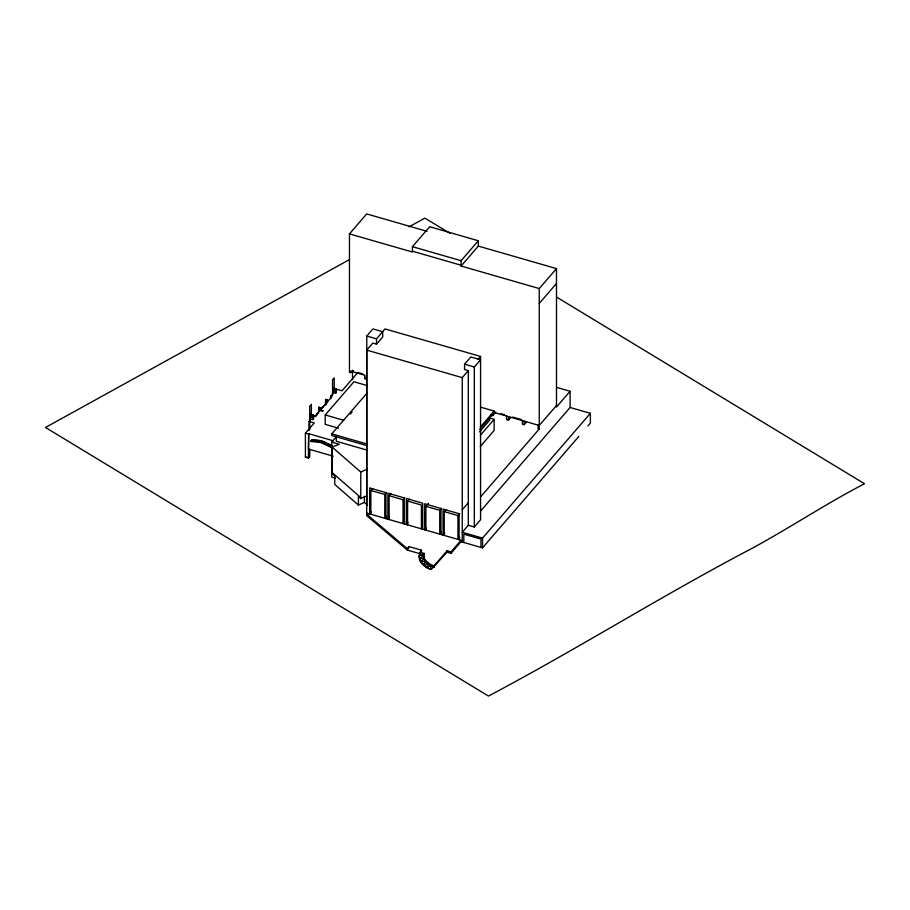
<?xml version="1.0" encoding="UTF-8"?>
<svg xmlns="http://www.w3.org/2000/svg" width="910" height="910" viewBox="0 0 910 910"><rect width="100%" height="100%" fill="white"/><g stroke="black" fill="none" stroke-linecap="round" stroke-linejoin="round"><path stroke-width="1.36" d="M421.603 550.22C415.313 557.864 422.911 567.851 431.306 569.433L447.06 552.188L447.06 550.777L451.007 551.915L461.063 540.267L367.663 513.354L366.81 514.332L366.81 515.754L407.327 550.072L420.17 553.769L421.603 550.22L409.09 546.614L407.327 548.65L407.327 550.072L409.09 546.614M419.885 554.77L419.294 556.761C420.067 563.085 425.766 567.249 431.306 569.433L430.077 565.463C426.005 563.108 422.627 558.285 424.356 553.473L420.17 552.359L420.17 553.769M315.85 416.382L317.829 413.129M316.896 414.767L317.829 413.447M353.558 370.609L350.589 372.634L349.463 372.304L349.463 233.881L366.707 213.93L426.972 231.299M349.463 233.881L412.412 252.013L412.412 246.678L429.656 226.726L478.33 240.752L478.33 246.087L461.097 266.038L539.243 288.55L556.488 268.609L478.33 246.087M364.387 496.268L364.387 502.377L367.412 505.027L366.775 505.755L366.775 336.029L372.918 328.92L382.678 331.729L382.678 337.064L376.524 344.173L372.781 343.093L366.719 350.111L366.719 514.503M310.117 418.782L310.72 414.255L313.518 415.062L313.677 418.714L312.915 419.59L310.117 418.782L309.718 419.237L310.617 419.499L308.968 421.41L308.968 430.544M330.751 398.671L330.751 396.203L333.447 393.097L332.548 392.836L333.094 388.365L336.336 388.661L336.336 390.253M376.524 344.173L376.524 338.838L385.032 328.92L480.571 356.447L480.56 519.746L474.315 526.97L468.32 525.241L462.257 532.259L482.527 538.106L590.385 413.311L570.104 407.475L480.571 511.067M320.695 407.566L320.4 408.965L318.841 408.51L318.841 407.452L320.695 407.566L320.695 408.624M327.088 401.23L325.518 400.787L325.814 399.388L327.373 399.843L327.475 402.254L325.416 402.391L327.475 402.254M318.727 412.298L319.228 408.055M325.416 404.404L325.916 400.32L325.916 404.916M310.276 416.37L313.074 417.167L313.518 415.062M333.094 389.958L335.892 390.765L336.336 388.661M326.986 402.834L327.373 399.843M333.845 392.631L334.596 391.755M312.915 419.59L313.677 416.473M335.745 393.188L336.495 390.072L335.745 393.188L332.935 392.381M320.297 409.079L320.798 408.51L320.297 410.569L320.297 409.079L318.727 408.635M327.475 400.775L325.416 400.9M326.61 402.732L315.087 416.063L313.882 415.722M327.111 402.152L331.957 396.555L330.751 396.203M309.753 449.347L309.753 456.422L308.41 457.98L305.407 457.116L305.407 433.183L314.268 422.934L308.968 421.41M308.41 457.98L308.706 433.695L333.265 440.781M338.52 428.178L325.234 424.344L325.234 414.949L353.922 381.745L367.208 385.578M461.097 266.038L461.097 260.704L478.33 240.752M310.856 440.929L311.88 439.746L315.133 439.701L321.856 440.838L331.832 445.502L330.808 447.197L320.832 442.544L310.856 441.452L314.109 440.884L320.832 442.021L330.808 446.685M310.856 441.452L311.88 440.269M308.41 449.472L308.706 433.695M305.407 457.116L308.706 457.639M366.855 445.616L331.775 435.503L331.775 433.865L366.958 393.165M350.293 414.084L352.147 411.946M335.506 478.262L331.775 477.193L331.775 442.123L336.404 436.766M330.808 447.197L331.832 446.014L328.578 444.091M468.32 525.241L468.32 370.62L464.566 369.54L464.566 364.193L470.811 356.97L480.56 359.78L474.315 367.003L474.315 526.97M462.257 542.019L462.257 377.627L468.32 370.62M477.989 359.416L480.571 356.447M370.836 514.275L370.836 490.467L372.565 488.465M539.243 303.428L556.488 283.476M386.511 516.288L384.782 518.29L384.782 494.483L386.511 492.481M371.394 511.932L369.653 513.934L369.653 487.919L385.954 492.617L385.954 518.632M389.127 519.542L389.127 495.734L390.856 493.732M404.768 521.544L403.039 523.546L403.039 499.738L404.768 497.736M389.639 517.187L387.91 519.189L387.91 493.186L404.256 497.895L404.256 523.898M407.6 524.865L407.6 501.057L409.341 499.055M480.264 427.143L494.141 411.081L480.548 407.157M479.843 429.27L494.141 412.719L494.141 411.081M490.888 415.085L492.719 415.608L495.688 412.185M479.593 431.852L489.648 420.204L489.648 417.565M480.366 435.276L494.141 419.339L488.704 417.77M408.067 522.499L406.338 524.501L406.338 498.487L422.684 503.207L422.684 529.211M425.891 530.132L425.891 506.324L428.485 503.321M480.264 446.537L494.141 430.475L494.141 419.339M506.608 416.075L506.608 419.612L508.474 420.147L510.692 417.576M441.464 532.111L439.735 534.125L439.735 510.317L441.464 508.303M426.369 527.766L424.64 529.768L424.64 503.765L440.986 508.474L440.986 534.477M444.239 535.421L444.239 511.613L445.968 509.611M522.374 420.613L522.374 424.151L524.217 424.686L526.446 422.115M462.257 509.771L468.32 502.752M459.675 537.366L457.946 539.368L457.946 515.56L459.675 513.558M444.797 533.078L443.068 535.08L443.068 509.077L459.118 513.695L459.118 539.71M556.488 405.507L539.243 425.459L493.982 412.435M556.624 387.387L570.104 391.277L556.488 407.032L556.488 268.609M480.571 496.905L539.243 429.019L539.243 288.55M427.04 567.658L421.034 562.721L419.59 559.798L419.43 555.327L424.356 553.473L424.094 557.807L425.232 561.618L430.077 565.713L433.956 567.362L433.956 565.94L447.06 550.777M447.06 552.188L451.007 553.325L461.063 541.678L461.063 540.267M461.063 541.678L482.527 547.865L578.805 436.47M587.883 425.971L590.385 423.082L590.385 413.311M326.565 403.266L323.346 406.315A63.461 23.137 -73.9 0 0 321.73 408.101M349.349 259.657L45.5 427.472L488.477 696.07C577.804 648.807 663.254 594.81 752.797 547.957C790.517 527.379 826.337 503.526 864.5 483.733L556.897 297.274M409.068 226.829L424.913 218.116L449.95 233.301M331.775 442.123L339.225 444.273L332.059 447.015L360.758 472.062L366.753 469.355L367.412 469.958M364.387 502.377L358.403 505.073L358.403 496.53L360.758 498.578L366.753 495.882L367.412 496.473M419.43 555.327L423.901 555.498L419.658 558.626L424.083 558.228L421.057 561.823L425.22 560.878L423.548 564.791L427.256 563.336L427.029 567.374L430.077 565.463L433.956 567.362M412.412 246.678L461.097 260.704M412.412 251.206L461.097 265.231M366.775 336.029L376.524 338.838M464.566 364.193L474.315 367.003M366.719 350.111L462.257 377.627M362.749 373.873L357.892 372.474L342.046 390.811L336.745 389.275M500.739 413.64L504.527 414.733M512.694 417.087L521.544 419.635M539.243 429.019L538.094 428.69L538.094 425.152M333.094 388.365L335.892 389.173M332.935 390.14L335.745 390.947M325.518 399.729L327.088 400.173M318.841 407.452L320.4 407.908M320.434 409.887L323.232 410.694L322.732 411.263L318.727 410.114M325.234 414.949L343.832 420.306M310.276 414.767L313.074 415.574M310.117 416.552L312.915 417.349M331.775 433.865L366.741 443.932M367.014 450.109L336.279 441.259L336.279 435.958M305.407 433.183L308.41 434.047M308.706 449.13L333.265 456.206M370.836 490.467L384.782 494.483M389.127 495.734L403.039 499.738M407.6 501.057L421.421 505.039L421.421 528.846M425.891 506.324L439.735 510.317M444.239 511.613L457.946 515.56M321.856 441.361L325.234 442.533M425.232 560.207L430.077 564.291L433.956 565.94M366.81 514.332L407.327 548.65M332.059 472.506L360.758 497.554M358.403 505.073L334.755 484.438L334.755 475.862L332.059 473.507L332.059 447.015M366.753 498.35L367.412 498.942M352.42 370.279L352.557 379.686M570.104 391.277L570.104 407.475M524.217 421.148L524.217 424.686M508.474 416.609L508.474 420.147M492.719 413.254L492.719 415.608M482.527 538.106L482.527 547.865M480.958 547.41L480.958 539.084L463.827 534.147L463.827 542.474M451.007 551.915L451.007 553.325M430.077 564.291L430.077 565.713M427.256 562.403L427.256 563.825M424.094 557.807L424.094 559.218M367.663 513.354L367.663 514.776M366.229 375.637L366.229 379.174L364.648 378.708L364.648 375.17L350.589 371.132L350.589 372.634M360.758 472.062L360.758 498.578M334.197 388.32L334.197 377.9L332.548 379.811L332.548 395.44M325.814 399.388L325.814 400.445M319.126 407.111L319.126 408.18M311.368 416.029L311.368 404.302L309.718 406.213L309.718 429.679M310.72 414.255L310.72 415.859M321.73 408.419A63.461 23.137 -73.9 0 1 323.346 406.634"/></g></svg>
